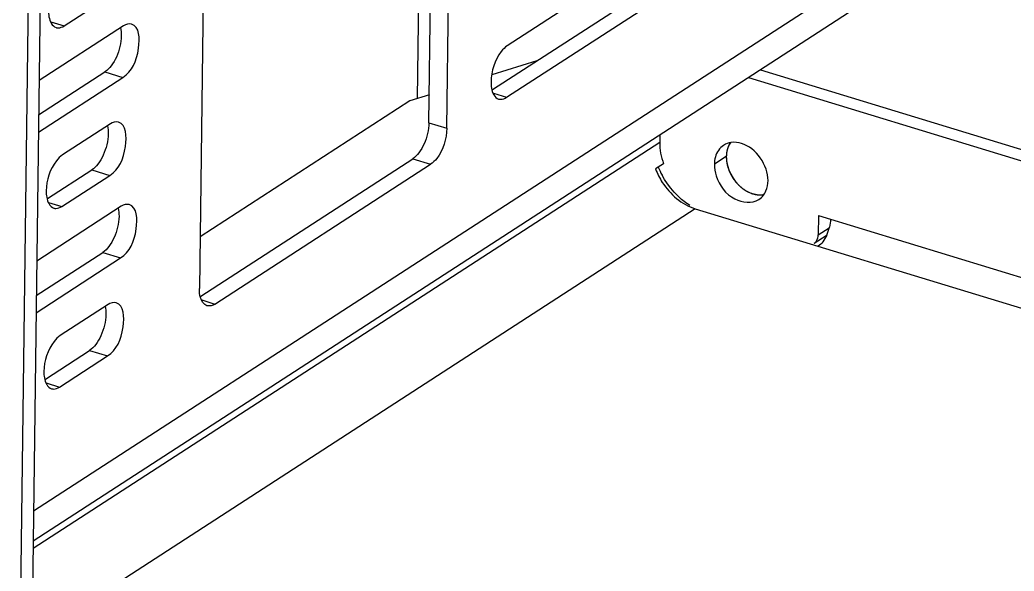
# Model space of a CAD drawing. Header units: millimetres. Extents: x -177 to 18421, y -5017 to 3255.
# Drawn here: x 4746.89 to 4764.2, y 704.21 to 713.81 of the extents above; entities that cross this region are included whole.
import ezdxf

# ---------------------------------------------------------------- set-up
doc = ezdxf.new("R2010")
doc.units = ezdxf.units.MM
doc.header["$LTSCALE"] = 46.255
doc.layers.get('0').update_dxf_attribs({"linetype": 'CONTINUOUS'})
doc.layers.add('02___PRT_ALL_AXES', color=7, linetype='CONTINUOUS')
doc.layers.add('03___PRT_ALL_CURVES', color=7, linetype='CONTINUOUS')

msp = doc.modelspace()

# ---------------------------------------------------------------- linework, layer by layer
at = {"color": 7, "linetype": 'Continuous'}
for p, q in [((4747.679, 748.057), (4747.102, 702.992)), ((4754.327, 711.922), (4754.399, 717.489)), ((4747.131, 705.262), (4763.475, 715.847)), ((4762.893, 714.951), (4747.124, 704.738)), ((4757.881, 714.977), (4755.379, 713.357)), ((4750.089, 714.698), (4750.018, 709.131)), ((4747.664, 713.702), (4748.498, 714.243)), ((4755.368, 712.459), (4757.87, 714.079)), ((4748.698, 713.704), (4747.227, 712.751)), ((4747.433, 713.773), (4747.664, 713.702)), ((4748.375, 712.901), (4748.687, 712.806)), ((4747.215, 711.853), (4748.687, 712.806)), ((4759.577, 712.803), (4818.129, 694.955)), ((4755.137, 712.529), (4755.368, 712.459)), ((4748.47, 711.998), (4747.636, 711.458)), ((4754.016, 712.017), (4754.327, 711.922)), ((4758.035, 711.804), (4758.033, 711.675)), ((4758.033, 711.675), (4747.123, 704.609)), ((4750.29, 708.862), (4754.043, 711.293)), ((4753.732, 711.388), (4754.043, 711.293)), ((4758.101, 711.302), (4757.962, 711.212)), ((4747.624, 710.56), (4748.458, 711.1)), ((4748.146, 711.195), (4748.458, 711.1)), ((4747.393, 710.63), (4747.624, 710.56)), ((4758.652, 710.52), (4747.102, 703.04)), ((4748.658, 710.562), (4747.187, 709.609)), ((4758.652, 710.52), (4818.096, 692.4)), ((4760.797, 710.403), (4760.793, 710.066)), ((4760.797, 710.403), (4789.263, 701.726)), ((4760.721, 709.92), (4760.93, 710.055)), ((4760.793, 710.066), (4760.984, 710.19)), ((4748.335, 709.759), (4748.646, 709.664)), ((4747.175, 708.711), (4748.646, 709.664)), ((4748.429, 708.855), (4747.595, 708.315)), ((4750.059, 708.933), (4750.29, 708.862)), ((4748.106, 708.053), (4748.418, 707.958)), ((4747.584, 707.417), (4748.418, 707.958)), ((4747.353, 707.488), (4747.584, 707.417))]:
    msp.add_line(p, q, dxfattribs=at)
at = {"color": 3, "linetype": 'Continuous'}
for p, q in [((4747.471, 747.922), (4746.893, 702.857)), ((4753.815, 712.438), (4753.881, 717.587)), ((4754.016, 712.017), (4754.087, 717.584)), ((4755.121, 712.596), (4757.558, 714.174)), ((4755.892, 713.095), (4755.111, 712.848)), ((4747.219, 712.153), (4748.375, 712.901)), ((4759.785, 712.938), (4818.131, 695.153)), ((4754.022, 712.504), (4753.682, 712.396)), ((4753.682, 712.396), (4750.03, 710.031)), ((4750.043, 708.999), (4753.732, 711.388)), ((4747.377, 710.697), (4748.146, 711.195)), ((4747.179, 709.01), (4748.335, 709.759)), ((4747.337, 707.554), (4748.106, 708.053))]:
    msp.add_line(p, q, dxfattribs=at)
at = {"color": 7, "linetype": 'Continuous'}
for centre, radius, start, end in [((4759.422, 711.845), 1.538, 203.0014, 208.7172), ((4760.262, 710.367), 0.744, 335.7728, 347.0383)]:
    msp.add_arc(centre, radius, start, end, dxfattribs=at)
for points, knots in [([(4747.392, 713.971), (4747.392, 713.935), (4747.396, 713.827), (4747.452, 713.695), (4747.524, 713.673)], [0, 0, 0, 0, 0.326495, 1, 1, 1, 1]), ([(4748.687, 712.806), (4748.847, 712.91), (4748.99, 713.217), (4748.978, 713.691), (4748.838, 713.734)], [0, 0, 0, 0, 0.566412, 1, 1, 1, 1]), ([(4747.524, 713.673), (4747.53, 713.671), (4747.541, 713.669), (4747.553, 713.668), (4747.558, 713.668)], [0, 0, 0, 0, 0.496206, 1, 1, 1, 1]), ([(4755.379, 713.357), (4755.338, 713.33), (4755.174, 713.157), (4755.098, 712.913), (4755.096, 712.728)], [0, 0, 0, 0, 0.211066, 1, 1, 1, 1]), ([(4755.096, 712.728), (4755.095, 712.691), (4755.099, 712.584), (4755.156, 712.451), (4755.228, 712.429)], [0, 0, 0, 0, 0.326495, 1, 1, 1, 1]), ([(4755.228, 712.429), (4755.233, 712.428), (4755.245, 712.425), (4755.256, 712.424), (4755.262, 712.424)], [0, 0, 0, 0, 0.496206, 1, 1, 1, 1]), ([(4748.458, 711.1), (4748.619, 711.204), (4748.761, 711.511), (4748.75, 711.985), (4748.609, 712.027)], [0, 0, 0, 0, 0.566412, 1, 1, 1, 1]), ([(4754.327, 711.922), (4754.325, 711.737), (4754.249, 711.493), (4754.085, 711.32), (4754.043, 711.293)], [0, 0, 0, 0, 0.788934, 1, 1, 1, 1]), ([(4747.636, 711.458), (4747.594, 711.431), (4747.43, 711.258), (4747.354, 711.014), (4747.352, 710.829)], [0, 0, 0, 0, 0.211066, 1, 1, 1, 1]), ([(4757.962, 711.212), (4757.992, 711.13), (4758.14, 710.834), (4758.418, 710.591), (4758.652, 710.52)], [0, 0, 0, 0, 0.261386, 1, 1, 1, 1]), ([(4747.352, 710.829), (4747.351, 710.792), (4747.356, 710.685), (4747.412, 710.552), (4747.484, 710.531)], [0, 0, 0, 0, 0.326495, 1, 1, 1, 1]), ([(4748.646, 709.664), (4748.807, 709.768), (4748.949, 710.074), (4748.938, 710.549), (4748.798, 710.591)], [0, 0, 0, 0, 0.566412, 1, 1, 1, 1]), ([(4747.484, 710.531), (4747.49, 710.529), (4747.501, 710.526), (4747.512, 710.525), (4747.518, 710.525)], [0, 0, 0, 0, 0.496206, 1, 1, 1, 1]), ([(4760.721, 709.919), (4760.73, 709.925), (4760.745, 709.938), (4760.758, 709.954), (4760.764, 709.962)], [0, 0, 0, 0, 0.494921, 1, 1, 1, 1]), ([(4748.418, 707.958), (4748.578, 708.062), (4748.721, 708.368), (4748.709, 708.842), (4748.569, 708.885)], [0, 0, 0, 0, 0.566412, 1, 1, 1, 1]), ([(4747.595, 708.315), (4747.554, 708.288), (4747.39, 708.115), (4747.314, 707.871), (4747.312, 707.686)], [0, 0, 0, 0, 0.211066, 1, 1, 1, 1]), ([(4747.312, 707.686), (4747.311, 707.65), (4747.315, 707.542), (4747.372, 707.41), (4747.444, 707.388)], [0, 0, 0, 0, 0.326495, 1, 1, 1, 1]), ([(4747.444, 707.388), (4747.449, 707.386), (4747.461, 707.384), (4747.472, 707.383), (4747.478, 707.383)], [0, 0, 0, 0, 0.496206, 1, 1, 1, 1])]:
    msp.add_open_spline(points, degree=3, knots=knots, dxfattribs=at)
for points in [[(4747.558, 713.668), (4747.596, 713.667), (4747.633, 713.682), (4747.664, 713.702)], [(4748.838, 713.734), (4748.793, 713.747), (4748.738, 713.73), (4748.698, 713.704)], [(4755.262, 712.424), (4755.299, 712.423), (4755.337, 712.439), (4755.368, 712.459)], [(4748.609, 712.027), (4748.564, 712.041), (4748.51, 712.024), (4748.47, 711.998)], [(4758.033, 711.675), (4758.032, 711.612), (4758.038, 711.55), (4758.049, 711.488)], [(4758.049, 711.488), (4758.061, 711.425), (4758.078, 711.362), (4758.101, 711.302)], [(4758.557, 710.574), (4758.357, 710.706), (4758.189, 710.896), (4758.073, 711.106)], [(4748.798, 710.591), (4748.752, 710.605), (4748.698, 710.588), (4748.658, 710.562)], [(4747.518, 710.525), (4747.555, 710.524), (4747.593, 710.54), (4747.624, 710.56)], [(4761.005, 710.339), (4761.005, 710.293), (4760.998, 710.246), (4760.988, 710.2)], [(4760.764, 709.962), (4760.783, 709.992), (4760.793, 710.03), (4760.793, 710.066)], [(4760.941, 710.062), (4760.923, 710.021), (4760.9, 709.981), (4760.873, 709.945)], [(4760.873, 709.945), (4760.85, 709.916), (4760.824, 709.888), (4760.792, 709.868)], [(4750.037, 708.973), (4750.022, 709.024), (4750.017, 709.078), (4750.018, 709.131)], [(4748.569, 708.885), (4748.524, 708.899), (4748.469, 708.881), (4748.429, 708.855)], [(4750.151, 708.833), (4750.093, 708.851), (4750.054, 708.916), (4750.037, 708.973)], [(4750.29, 708.862), (4750.25, 708.837), (4750.196, 708.819), (4750.151, 708.833)], [(4747.478, 707.383), (4747.515, 707.382), (4747.553, 707.397), (4747.584, 707.417)]]:
    msp.add_open_spline(points, degree=3, dxfattribs=at)
at = {"color": 3, "linetype": 'Continuous'}
for points in [[(4748.659, 713.53), (4748.657, 713.404), (4748.625, 713.276), (4748.573, 713.16)], [(4748.645, 713.671), (4748.656, 713.625), (4748.659, 713.577), (4748.659, 713.53)], [(4748.482, 713.004), (4748.452, 712.965), (4748.417, 712.928), (4748.375, 712.901)], [(4748.573, 713.16), (4748.549, 713.105), (4748.519, 713.052), (4748.482, 713.004)], [(4748.416, 711.964), (4748.427, 711.919), (4748.431, 711.871), (4748.43, 711.824)], [(4754.016, 712.017), (4754.014, 711.891), (4753.982, 711.762), (4753.93, 711.647)], [(4748.43, 711.824), (4748.429, 711.697), (4748.397, 711.569), (4748.345, 711.454)], [(4753.93, 711.647), (4753.905, 711.592), (4753.875, 711.539), (4753.839, 711.491)], [(4748.345, 711.454), (4748.32, 711.399), (4748.29, 711.346), (4748.253, 711.298)], [(4753.839, 711.491), (4753.808, 711.452), (4753.773, 711.415), (4753.732, 711.388)], [(4748.253, 711.298), (4748.223, 711.259), (4748.188, 711.222), (4748.146, 711.195)], [(4748.604, 710.528), (4748.615, 710.483), (4748.619, 710.435), (4748.619, 710.388)], [(4748.619, 710.388), (4748.617, 710.261), (4748.585, 710.133), (4748.533, 710.018)], [(4748.533, 710.018), (4748.508, 709.963), (4748.478, 709.91), (4748.442, 709.862)], [(4748.442, 709.862), (4748.412, 709.823), (4748.376, 709.786), (4748.335, 709.759)], [(4748.39, 708.682), (4748.388, 708.555), (4748.357, 708.427), (4748.304, 708.311)], [(4748.376, 708.822), (4748.387, 708.776), (4748.391, 708.729), (4748.39, 708.682)], [(4748.213, 708.156), (4748.183, 708.116), (4748.148, 708.079), (4748.106, 708.053)], [(4748.304, 708.311), (4748.28, 708.257), (4748.25, 708.203), (4748.213, 708.156)]]:
    msp.add_open_spline(points, degree=3, dxfattribs=at)
at = {"layer": '02___PRT_ALL_AXES', "color": 7, "linetype": 'Continuous'}
msp.add_line((4759.192, 711.429), (4758.984, 711.294), dxfattribs=at)
for points in [[(4759.145, 711.623), (4759.11, 711.6), (4759.08, 711.57), (4759.056, 711.536)], [(4759.278, 711.672), (4759.231, 711.666), (4759.185, 711.649), (4759.145, 711.623)], [(4759.458, 711.656), (4759.4, 711.674), (4759.338, 711.681), (4759.278, 711.672)], [(4759.919, 711.009), (4759.922, 711.274), (4759.711, 711.579), (4759.458, 711.656)], [(4759.056, 711.536), (4759.007, 711.467), (4758.985, 711.378), (4758.984, 711.294)], [(4758.984, 711.294), (4758.983, 711.225), (4758.995, 711.155), (4759.017, 711.09)], [(4759.883, 710.831), (4759.907, 710.887), (4759.918, 710.948), (4759.919, 711.009)], [(4759.757, 710.679), (4759.789, 710.7), (4759.818, 710.727), (4759.841, 710.758)]]:
    msp.add_open_spline(points, degree=3, dxfattribs=at)
at = {"layer": '02___PRT_ALL_AXES', "color": 3, "linetype": 'Continuous'}
msp.add_open_spline([(4759.27, 711.68), (4759.262, 711.668), (4759.246, 711.645), (4759.234, 711.619), (4759.228, 711.606)], degree=3, knots=[0, 0, 0, 0, 0.49408, 1, 1, 1, 1], dxfattribs=at)
for points in [[(4759.228, 711.606), (4759.204, 711.551), (4759.193, 711.489), (4759.192, 711.429)], [(4759.192, 711.429), (4759.19, 711.221), (4759.309, 710.999), (4759.475, 710.874)], [(4759.475, 710.874), (4759.528, 710.834), (4759.589, 710.801), (4759.653, 710.781)], [(4759.653, 710.781), (4759.711, 710.764), (4759.773, 710.757), (4759.833, 710.765)]]:
    msp.add_open_spline(points, degree=3, dxfattribs=at)
at = {"layer": '02___PRT_ALL_AXES', "color": 7, "linetype": 'Continuous'}
for points, knots in [([(4759.017, 711.09), (4759.071, 710.927), (4759.265, 710.648), (4759.641, 710.604), (4759.757, 710.679)], [0, 0, 0, 0, 0.55194, 1, 1, 1, 1]), ([(4759.841, 710.758), (4759.849, 710.769), (4759.864, 710.793), (4759.877, 710.818), (4759.883, 710.831)], [0, 0, 0, 0, 0.49408, 1, 1, 1, 1])]:
    msp.add_open_spline(points, degree=3, knots=knots, dxfattribs=at)
at = {"layer": '03___PRT_ALL_CURVES', "color": 4, "linetype": 'Continuous'}
for points, knots in [([(4759.23, 711.612), (4759.229, 711.609), (4759.227, 711.603), (4759.224, 711.595), (4759.221, 711.59), (4759.219, 711.583), (4759.216, 711.575), (4759.214, 711.567), (4759.212, 711.56), (4759.21, 711.554), (4759.208, 711.547), (4759.206, 711.54), (4759.205, 711.535), (4759.204, 711.53), (4759.202, 711.523), (4759.201, 711.516), (4759.2, 711.509), (4759.198, 711.502), (4759.197, 711.493), (4759.196, 711.484), (4759.195, 711.477), (4759.194, 711.466), (4759.193, 711.457), (4759.193, 711.45)], [0, 0, 0, 0, 0.0625, 0.125, 0.15625, 0.1875, 0.25, 0.3125, 0.34375, 0.375, 0.4375, 0.46875, 0.5, 0.53125, 0.5625, 0.625, 0.65625, 0.6875, 0.75, 0.8125, 0.84375, 0.875, 1, 1, 1, 1]), ([(4759.261, 711.666), (4759.259, 711.664), (4759.258, 711.661), (4759.256, 711.659), (4759.254, 711.656), (4759.252, 711.652), (4759.249, 711.648), (4759.247, 711.643), (4759.244, 711.639), (4759.243, 711.637), (4759.241, 711.634), (4759.24, 711.632), (4759.239, 711.63), (4759.237, 711.625), (4759.234, 711.619), (4759.232, 711.614), (4759.23, 711.612)], [0, 0, 0, 0, 0.125, 0.15625, 0.1875, 0.25, 0.375, 0.4375, 0.5, 0.5625, 0.625, 0.65625, 0.6875, 0.75, 0.875, 1, 1, 1, 1]), ([(4759.193, 711.45), (4759.193, 711.449), (4759.193, 711.449), (4759.193, 711.448), (4759.193, 711.447), (4759.193, 711.446), (4759.193, 711.444), (4759.193, 711.441), (4759.192, 711.438), (4759.192, 711.436), (4759.192, 711.435), (4759.192, 711.434), (4759.192, 711.432), (4759.192, 711.43), (4759.192, 711.429)], [0, 0, 0, 0, 0.125, 0.15625, 0.1875, 0.25, 0.375, 0.5, 0.625, 0.75, 0.8125, 0.84375, 0.875, 1, 1, 1, 1]), ([(4759.192, 711.429), (4759.192, 711.425), (4759.192, 711.417), (4759.193, 711.407), (4759.193, 711.4), (4759.193, 711.396), (4759.193, 711.389), (4759.194, 711.38), (4759.195, 711.369), (4759.195, 711.36), (4759.197, 711.352), (4759.198, 711.343), (4759.199, 711.334), (4759.2, 711.328), (4759.201, 711.322), (4759.203, 711.313), (4759.204, 711.305), (4759.205, 711.298), (4759.206, 711.294), (4759.208, 711.287), (4759.21, 711.278), (4759.213, 711.267), (4759.215, 711.258), (4759.218, 711.249), (4759.221, 711.238), (4759.224, 711.229), (4759.225, 711.225)], [0, 0, 0, 0, 0.0625, 0.125, 0.15625, 0.171875, 0.1875, 0.25, 0.3125, 0.34375, 0.375, 0.4375, 0.46875, 0.5, 0.53125, 0.5625, 0.625, 0.65625, 0.671875, 0.6875, 0.75, 0.8125, 0.84375, 0.875, 0.9375, 1, 1, 1, 1]), ([(4759.225, 711.225), (4759.227, 711.221), (4759.23, 711.213), (4759.233, 711.203), (4759.236, 711.196), (4759.237, 711.191), (4759.24, 711.185), (4759.244, 711.176), (4759.248, 711.165), (4759.252, 711.156), (4759.256, 711.148), (4759.26, 711.14), (4759.264, 711.131), (4759.267, 711.125), (4759.27, 711.119), (4759.275, 711.111), (4759.279, 711.103), (4759.283, 711.094), (4759.287, 711.088), (4759.29, 711.083), (4759.294, 711.077), (4759.297, 711.072), (4759.3, 711.067), (4759.302, 711.063), (4759.305, 711.059), (4759.31, 711.052), (4759.316, 711.042), (4759.322, 711.034), (4759.324, 711.03)], [0, 0, 0, 0, 0.0625, 0.125, 0.15625, 0.171875, 0.1875, 0.25, 0.3125, 0.34375, 0.375, 0.4375, 0.46875, 0.5, 0.53125, 0.5625, 0.625, 0.65625, 0.6875, 0.71875, 0.75, 0.78125, 0.8125, 0.828125, 0.84375, 0.875, 0.9375, 1, 1, 1, 1]), ([(4759.324, 711.03), (4759.327, 711.027), (4759.332, 711.02), (4759.339, 711.011), (4759.344, 711.004), (4759.35, 710.997), (4759.357, 710.988), (4759.365, 710.979), (4759.371, 710.972), (4759.377, 710.965), (4759.383, 710.958), (4759.389, 710.951), (4759.394, 710.946), (4759.399, 710.941), (4759.405, 710.935), (4759.412, 710.928), (4759.418, 710.923), (4759.421, 710.92), (4759.424, 710.917), (4759.428, 710.913), (4759.433, 710.909), (4759.438, 710.905), (4759.442, 710.901), (4759.445, 710.898), (4759.448, 710.895), (4759.455, 710.89), (4759.464, 710.883), (4759.471, 710.877), (4759.475, 710.874)], [0, 0, 0, 0, 0.0625, 0.125, 0.15625, 0.1875, 0.25, 0.3125, 0.34375, 0.375, 0.4375, 0.46875, 0.5, 0.53125, 0.5625, 0.625, 0.65625, 0.671875, 0.6875, 0.71875, 0.75, 0.78125, 0.8125, 0.828125, 0.84375, 0.875, 0.9375, 1, 1, 1, 1]), ([(4759.475, 710.874), (4759.476, 710.873), (4759.48, 710.871), (4759.484, 710.867), (4759.487, 710.865), (4759.491, 710.862), (4759.496, 710.859), (4759.502, 710.855), (4759.507, 710.851), (4759.513, 710.847), (4759.519, 710.843), (4759.525, 710.84), (4759.53, 710.837), (4759.534, 710.835), (4759.536, 710.833), (4759.539, 710.831), (4759.542, 710.83), (4759.544, 710.828), (4759.547, 710.827), (4759.548, 710.826), (4759.55, 710.825), (4759.554, 710.823), (4759.559, 710.82), (4759.564, 710.818), (4759.566, 710.817)], [0, 0, 0, 0, 0.0625, 0.125, 0.15625, 0.1875, 0.25, 0.3125, 0.375, 0.4375, 0.5, 0.5625, 0.625, 0.65625, 0.6875, 0.71875, 0.75, 0.78125, 0.8125, 0.828125, 0.84375, 0.875, 0.9375, 1, 1, 1, 1]), ([(4759.624, 710.791), (4759.625, 710.791), (4759.626, 710.79), (4759.627, 710.79), (4759.628, 710.79), (4759.63, 710.789), (4759.633, 710.788), (4759.638, 710.786), (4759.643, 710.785), (4759.646, 710.783), (4759.649, 710.782), (4759.651, 710.782), (4759.653, 710.781)], [0, 0, 0, 0, 0.125, 0.15625, 0.1875, 0.25, 0.375, 0.5, 0.75, 0.8125, 0.875, 1, 1, 1, 1]), ([(4759.653, 710.781), (4759.656, 710.78), (4759.664, 710.778), (4759.673, 710.776), (4759.68, 710.774), (4759.688, 710.772), (4759.698, 710.77), (4759.707, 710.768), (4759.715, 710.767), (4759.723, 710.766), (4759.73, 710.765), (4759.738, 710.764), (4759.744, 710.763), (4759.749, 710.763), (4759.757, 710.762), (4759.764, 710.762), (4759.771, 710.762), (4759.775, 710.761), (4759.778, 710.762), (4759.783, 710.762), (4759.788, 710.762), (4759.793, 710.762), (4759.798, 710.762), (4759.801, 710.762), (4759.805, 710.762), (4759.812, 710.763), (4759.821, 710.764), (4759.829, 710.765), (4759.832, 710.765)], [0, 0, 0, 0, 0.0625, 0.125, 0.15625, 0.1875, 0.25, 0.3125, 0.34375, 0.375, 0.4375, 0.46875, 0.5, 0.53125, 0.5625, 0.625, 0.65625, 0.671875, 0.6875, 0.71875, 0.75, 0.78125, 0.8125, 0.828125, 0.84375, 0.875, 0.9375, 1, 1, 1, 1])]:
    msp.add_open_spline(points, degree=3, knots=knots, dxfattribs=at)
msp.add_open_spline([(4759.566, 710.817), (4759.575, 710.812), (4759.595, 710.803), (4759.614, 710.795), (4759.624, 710.791)], degree=3, dxfattribs=at)

doc.saveas('drawing.dxf')
